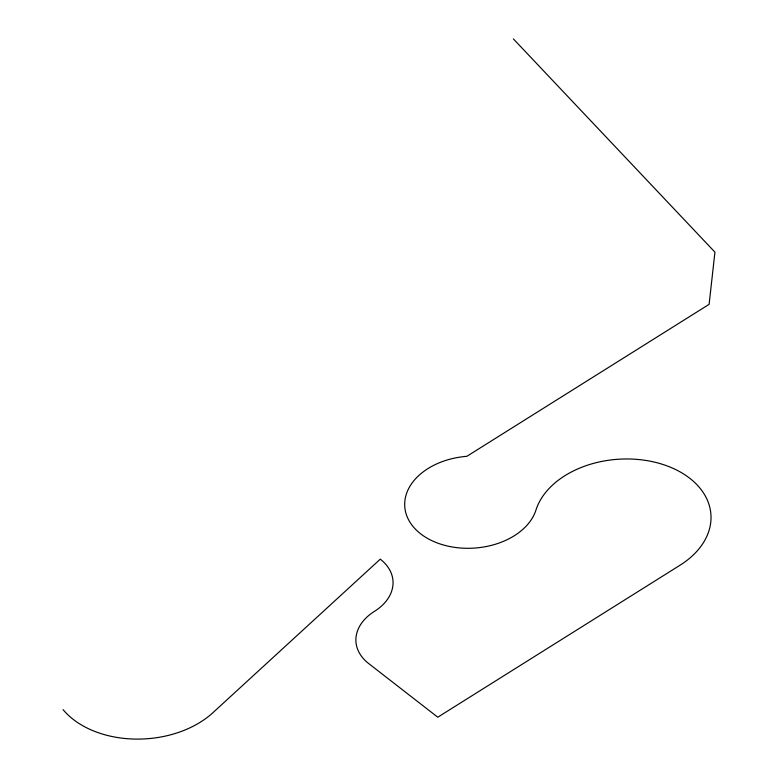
<?xml version="1.0" encoding="UTF-8"?>
<svg xmlns="http://www.w3.org/2000/svg" width="778" height="778" viewBox="0 0 778 778"><rect width="100%" height="100%" fill="white"/><g stroke="black" fill="none" stroke-linecap="round" stroke-linejoin="round"><path stroke-width="1.17" d="M513.373 38.9L714.933 252.15L709.118 304.334L466.849 456.316A66.509 46.038 -3.7 0 0 404.716 503.006A66.509 46.038 -3.7 0 0 462.861 548.169A66.509 46.038 -3.7 0 0 535.974 510.008A88.682 61.374 -3.7 0 1 668.059 466.275A88.682 61.374 -3.7 0 1 680.04 565.217L437.771 717.209L368.646 663.517A53.205 36.829 -3.7 0 1 374.461 611.343A53.205 36.829 -3.7 0 0 380.277 559.158L212.948 712.667A90.433 62.59 -3.7 0 1 63.067 709.633"/></g></svg>
